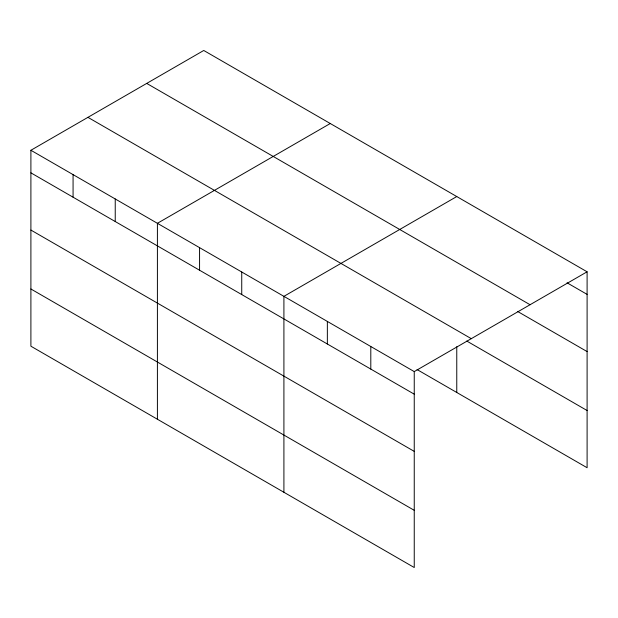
<?xml version="1.0" encoding="UTF-8"?>
<svg xmlns="http://www.w3.org/2000/svg" width="618" height="618" viewBox="0 0 618 618"><rect width="100%" height="100%" fill="white"/><g stroke="black" fill="none" stroke-linecap="round" stroke-linejoin="round"><path stroke-width="0.93" d="M30.9 150.274L414.245 371.596L414.245 567.525L30.9 346.204L30.9 150.274L203.755 50.475L587.1 271.796L587.1 467.726L417.073 369.564M330.259 123.515L157.405 223.307L157.405 419.236M456.764 196.547L283.909 296.346L283.909 492.276M414.245 371.596L587.1 271.796M567.046 282.797L587.1 294.377M146.713 83.407L530.059 304.728M517.753 311.542L587.1 351.58M87.941 117.343L471.287 338.664M466.791 341.059L587.1 410.522M30.9 172.847L414.245 394.168M30.9 230.058L414.245 451.379M30.9 288.992L414.245 510.313M456.764 346.713L456.764 392.476M370.8 346.513L370.8 369.085M327.355 321.43L327.355 344.002M241.738 271.997L241.738 294.577M199.568 247.656L199.568 270.228M115.234 198.965L115.234 221.538M73.071 174.616L73.071 197.196"/></g></svg>
